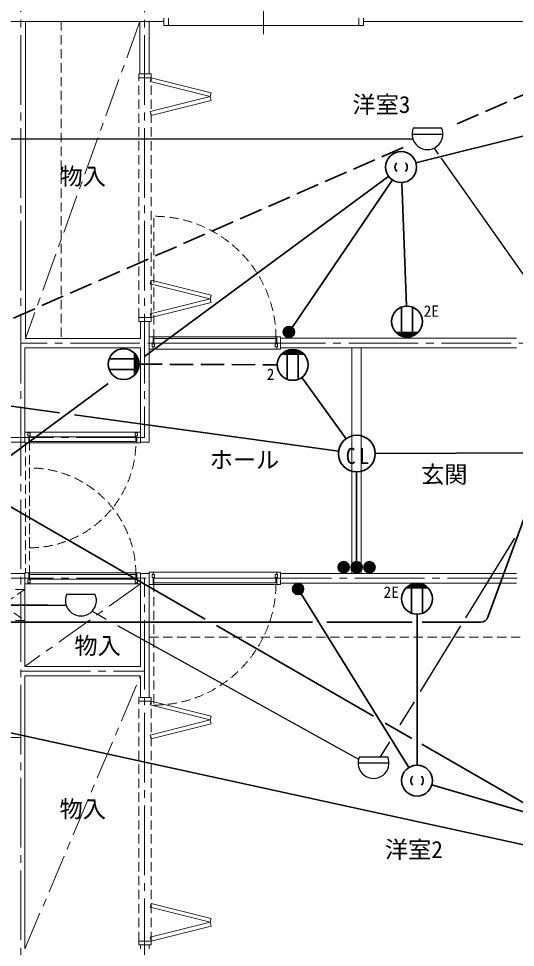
# Model space of a CAD drawing. Units: millimetres at full size, sheet at 1:50; details may follow other scales. Extents: x -9674 to 9699, y -6794 to 6791.
# Drawn here: x 1972 to 5186, y -2254 to 3751 of the extents above; entities that cross this region are included whole.
import ezdxf
from ezdxf.enums import TextEntityAlignment as Align

# ---------------------------------------------------------------- set-up
doc = ezdxf.new("R2010")
doc.units = ezdxf.units.MM
doc.header["$LTSCALE"] = 50
for name, pattern in [('CHAIN1', [8, 5, -1, 1, -1]), ('CHAIN2', [12, 9, -1, 1, -1]), ('DASHED1', [1.8, 1.2, -0.6]), ('DASHED3', [4, 3, -1])]:
    doc.linetypes.add(name, pattern=pattern)
for name, color, linetype, lineweight in [('1-0_芯', 134, 'CHAIN2', 9), ('1-2_間仕切', 134, 'Continuous', 9), ('1-3_建具', 134, 'Continuous', 9), ('1-5_設備', 134, 'Continuous', 9), ('1-7_その他', 134, 'DASHED1', 9), ('1-8_ハッチ', 134, 'Continuous', 9), ('1-C_梁', 134, 'DASHED1', 9), ('2-0_芯', 2, 'Continuous', 35), ('2-E', 2, 'Continuous', 35), ('3-3', 1, 'Continuous', 25), ('3-E', 3, 'Continuous', 35)]:
    doc.layers.add(name, color=color, linetype=linetype, lineweight=lineweight)
doc.layers.add('1-A_文字', color=134, linetype='Continuous')
doc.styles.add('ＭＳ ゴシック', font='')
doc.styles.get('ＭＳ ゴシック').set_extended_font_data('MS Gothic')

msp = doc.modelspace()

# ---------------------------------------------------------------- linework, layer by layer
at = {"layer": '1-0_芯'}
for p, q in [((1987.5, 4842.91), (1987.5, -3587.09)), ((2787.5, 4842.91), (2787.5, 1042.91)), ((8157.5, 1652.91), (1987.5, 1652.91)), ((-8452.5, 1042.91), (2787.5, 1042.91)), ((-8452.5, 132.91), (8157.5, 132.91)), ((2787.5, -3587.09), (2787.5, 132.91)), ((1987.5, -467.09), (2787.5, -467.09)), ((87.5, -897.09), (1987.5, -897.09))]:
    msp.add_line(p, q, dxfattribs=at)
at = {"layer": '1-2_間仕切'}
for p, q in [((2017.5, 3732.91), (2017.5, 1682.91)), ((2757.5, 3732.91), (2757.5, 3392.91)), ((2817.5, 3732.91), (2817.5, 3392.91)), ((2761.5, 1682.91), (2761.5, 1792.91)), ((2817.5, 1792.91), (2817.5, 1682.91)), ((2017.5, 1682.91), (2761.5, 1682.91)), ((5192.5, 1683.91), (3667.5, 1683.91)), ((2013.5, 1622.91), (2761.5, 1622.91)), ((2013.5, 1622.91), (2013.5, 1012.91)), ((2761.5, 1622.91), (2761.5, 1012.91)), ((2817.5, 1622.91), (2817.5, 1012.91)), ((5192.5, 1622.91), (3667.5, 1622.91)), ((1057.5, 1012.91), (2013.5, 1012.91)), ((2761.5, 1012.91), (2817.5, 1012.91)), ((2013.5, 162.91), (187.5, 162.91)), ((2817.5, 162.91), (2761.5, 162.91)), ((5192.5, 162.91), (3667.5, 162.91)), ((2013.5, 97.91), (2013.5, -437.09)), ((2817.5, 101.91), (2817.5, -637.09)), ((5192.5, 101.91), (3667.5, 101.91)), ((2013.5, -497.09), (2761.5, -497.09)), ((2013.5, -497.09), (2013.5, -2262.09)), ((2761.5, -637.09), (2761.5, -497.09)), ((2761.5, -2262.09), (2761.5, -2237.09)), ((2817.5, -2237.09), (2817.5, -2262.09))]:
    msp.add_line(p, q, dxfattribs=at)
msp.add_lwpolyline([(2013.5, -437.09), (2761.5, -437.09), (2761.5, 102.91)], dxfattribs=at)
at = {"layer": '1-3_建具'}
for p, q in [((3557.5, 3926.39), (3557.5, 3649.43)), ((2912.5, 3705.91), (2912.5, 3752.91)), ((2942.5, 3705.91), (2942.5, 3752.91)), ((4172.5, 3705.91), (4172.5, 3752.91)), ((4202.5, 3705.91), (4202.5, 3752.91)), ((2912.5, 3705.91), (2912.5, 3706.95)), ((2912.5, 3705.91), (2942.5, 3705.91)), ((4172.5, 3705.91), (2942.5, 3705.91)), ((4202.5, 3705.91), (4172.5, 3705.91)), ((4202.5, 3705.91), (4202.5, 3706.95)), ((2750, 3392.91), (2750, 3367.91)), ((2830, 3392.91), (2750, 3392.91)), ((2830, 3367.91), (2750, 3367.91)), ((2823.94, 3343.66), (2830, 3367.91)), ((2830, 3392.91), (2830, 3367.91)), ((2823.94, 3149.63), (3211.99, 3246.65)), ((3211.99, 3246.65), (3218.06, 3222.39)), ((3218.06, 3222.39), (2830, 3125.38)), ((2823.94, 3149.63), (2830, 3125.38)), ((2823.94, 2036.2), (2830, 2060.45)), ((3218.06, 1963.43), (2830, 2060.45)), ((2823.94, 2036.2), (3211.99, 1939.18)), ((3211.99, 1939.18), (3218.06, 1963.43)), ((2823.94, 1842.17), (2830, 1817.91)), ((2830, 1817.91), (2830, 1792.91)), ((2830, 1792.91), (2750, 1792.91)), ((2817.5, 1692.91), (2817.5, 1612.91)), ((2817.5, 1692.91), (2842.5, 1692.91)), ((2847.5, 1652.91), (2847.5, 1682.91)), ((2847.5, 1682.91), (3637.5, 1682.91)), ((3637.5, 1682.91), (3637.5, 1652.91)), ((3642.5, 1647.91), (3642.5, 1692.91)), ((2837.5, 1647.91), (2852.5, 1647.91)), ((2837.5, 1627.91), (2837.5, 1647.91)), ((2852.5, 1627.91), (2837.5, 1627.91)), ((2842.5, 1627.91), (2842.5, 1612.91)), ((3637.5, 1652.91), (2847.5, 1652.91)), ((2852.5, 1647.91), (2852.5, 1627.91)), ((3632.5, 1647.91), (3632.5, 1627.91)), ((3647.5, 1647.91), (3632.5, 1647.91)), ((3647.5, 1627.91), (3632.5, 1627.91)), ((3642.5, 1627.91), (3642.5, 1612.91)), ((3647.5, 1647.91), (3647.5, 1627.91)), ((2817.5, 1612.91), (2842.5, 1612.91)), ((3642.5, 1612.91), (2842.5, 1612.91)), ((3642.5, 1612.91), (3667.5, 1612.91)), ((2033.5, 1072.91), (2048.5, 1072.91)), ((2033.5, 1052.91), (2033.5, 1072.91)), ((2033.5, 1052.91), (2048.5, 1052.91)), ((2038.5, 1077.91), (2038.5, 1072.91)), ((2038.5, 1077.91), (2736.5, 1077.91)), ((2038.5, 1052.91), (2038.5, 1007.91)), ((2043.5, 1017.91), (2043.5, 1047.91)), ((2731.5, 1047.91), (2043.5, 1047.91)), ((2048.5, 1052.91), (2048.5, 1072.91)), ((2726.5, 1052.91), (2726.5, 1072.91)), ((2741.5, 1072.91), (2726.5, 1072.91)), ((2741.5, 1052.91), (2726.5, 1052.91)), ((2731.5, 1017.91), (2731.5, 1047.91)), ((2736.5, 1077.91), (2736.5, 1072.91)), ((2736.5, 1077.91), (2761.5, 1077.91)), ((2736.5, 1052.91), (2736.5, 1007.91)), ((2741.5, 1052.91), (2741.5, 1072.91)), ((2038.5, 1007.91), (2013.5, 1007.91)), ((2736.5, 1007.91), (2038.5, 1007.91)), ((2043.5, 1017.91), (2731.5, 1017.91)), ((2736.5, 1007.91), (2761.5, 1007.91)), ((2761.5, 1017.91), (2761.5, 1007.91)), ((2038.5, 167.91), (2013.5, 167.91)), ((2033.5, 122.91), (2033.5, 102.91)), ((2033.5, 122.91), (2048.5, 122.91)), ((2038.5, 122.91), (2038.5, 167.91)), ((2736.5, 167.91), (2038.5, 167.91)), ((2043.5, 157.91), (2043.5, 127.91)), ((2043.5, 157.91), (2731.5, 157.91)), ((2731.5, 127.91), (2043.5, 127.91)), ((2048.5, 122.91), (2048.5, 102.91)), ((2726.5, 122.91), (2726.5, 102.91)), ((2741.5, 122.91), (2726.5, 122.91)), ((2731.5, 157.91), (2731.5, 127.91)), ((2736.5, 167.91), (2761.5, 167.91)), ((2736.5, 122.91), (2736.5, 167.91)), ((2741.5, 122.91), (2741.5, 102.91)), ((2817.5, 92.91), (2817.5, 172.91)), ((2817.5, 172.91), (2842.5, 172.91)), ((2852.5, 157.91), (2837.5, 157.91)), ((2837.5, 157.91), (2837.5, 137.91)), ((2837.5, 137.91), (2852.5, 137.91)), ((2842.5, 157.91), (2842.5, 172.91)), ((3642.5, 172.91), (2842.5, 172.91)), ((2847.5, 132.91), (2847.5, 102.91)), ((3637.5, 132.91), (2847.5, 132.91)), ((2852.5, 137.91), (2852.5, 157.91)), ((3632.5, 137.91), (3632.5, 157.91)), ((3647.5, 157.91), (3632.5, 157.91)), ((3647.5, 137.91), (3632.5, 137.91)), ((3637.5, 102.91), (3637.5, 132.91)), ((3642.5, 172.91), (3667.5, 172.91)), ((3642.5, 157.91), (3642.5, 172.91)), ((3642.5, 137.91), (3642.5, 92.91)), ((3647.5, 137.91), (3647.5, 157.91)), ((2033.5, 102.91), (2048.5, 102.91)), ((2038.5, 97.91), (2038.5, 102.91)), ((2038.5, 97.91), (2736.5, 97.91)), ((2741.5, 102.91), (2726.5, 102.91)), ((2736.5, 97.91), (2736.5, 102.91)), ((2817.5, 92.91), (2842.5, 92.91)), ((2847.5, 102.91), (3637.5, 102.91)), ((2750, -637.09), (2750, -662.09)), ((2830, -637.09), (2750, -637.09)), ((2830, -637.09), (2830, -662.09)), ((2830, -662.09), (2750, -662.09)), ((2823.94, -686.34), (2830, -662.09)), ((2823.94, -880.37), (3211.99, -783.35)), ((3218.06, -807.61), (2830, -904.62)), ((3211.99, -783.35), (3218.06, -807.61)), ((2823.94, -880.37), (2830, -904.62)), ((2823.94, -1993.8), (2830, -1969.55)), ((3218.06, -2066.57), (2830, -1969.55)), ((2823.94, -1993.8), (3211.99, -2090.82)), ((3211.99, -2090.82), (3218.06, -2066.57)), ((2823.94, -2187.83), (2830, -2212.09)), ((2830, -2212.09), (2830, -2237.09)), ((2830, -2237.09), (2750, -2237.09))]:
    msp.add_line(p, q, dxfattribs=at)
at = {"layer": '1-3_建具', "linetype": 'DASHED1'}
for p, q in [((2750, 1817.91), (2750, 3367.91)), ((2830, 1817.91), (2830, 3367.91)), ((2847.5, 1682.91), (2847.5, 2472.91)), ((2043.5, 1017.91), (2043.5, 329.91)), ((2043.5, 157.91), (2043.5, 845.91)), ((2847.5, 102.91), (2847.5, -687.09)), ((2750, -2212.09), (2750, -662.09)), ((2830, -2212.09), (2830, -662.09))]:
    msp.add_line(p, q, dxfattribs=at)
at = {"layer": '1-3_建具'}
for points in [[(2823.94, 3343.66), (3211.99, 3246.65), (3218.06, 3270.9), (2830, 3367.91)], [(2823.94, 1842.17), (3211.99, 1939.18), (3218.06, 1914.93), (2830, 1817.91)], [(2830, 1817.91), (2750, 1817.91), (2750, 1792.91)], [(2842.5, 1647.91), (2842.5, 1692.91), (3642.5, 1692.91)], [(3642.5, 1692.91), (3667.5, 1692.91), (3667.5, 1612.91)], [(2038.5, 1077.91), (2013.5, 1077.91), (2013.5, 1007.91)], [(2038.5, 97.91), (2013.5, 97.91), (2013.5, 167.91)], [(2736.5, 97.91), (2761.5, 97.91), (2761.5, 167.91)], [(2842.5, 137.91), (2842.5, 92.91), (3642.5, 92.91)], [(3642.5, 92.91), (3667.5, 92.91), (3667.5, 172.91)], [(2823.94, -686.34), (3211.99, -783.35), (3218.06, -759.1), (2830, -662.09)], [(2823.94, -2187.83), (3211.99, -2090.82), (3218.06, -2115.07), (2830, -2212.09)], [(2830, -2212.09), (2750, -2212.09), (2750, -2237.09)]]:
    msp.add_lwpolyline(points, dxfattribs=at)
at = {"layer": '1-3_建具', "linetype": 'DASHED1'}
for centre, radius, start, end in [((2847.5, 1682.91), 790, 0, 90), ((2043.5, 1017.91), 688, 270, 0), ((2043.5, 157.91), 688, 0, 90), ((2847.5, 102.91), 790, 270, 0)]:
    msp.add_arc(centre, radius, start, end, dxfattribs=at)
at = {"layer": '1-5_設備'}
for p, q in [((4127.5, 1622.91), (4127.5, 162.91)), ((4187.5, 1622.91), (4187.5, 162.91))]:
    msp.add_line(p, q, dxfattribs=at)
at = {"layer": '1-7_その他', "linetype": 'CHAIN1'}
for p, q in [((2757.5, 3732.91), (2017.5, 1682.91)), ((2761.5, 97.91), (2013.5, -437.09)), ((2162.5, -39.49), (1547.5, -39.49)), ((2013.5, -2262.09), (2761.5, -497.09))]:
    msp.add_line(p, q, dxfattribs=at)
at = {"layer": '1-7_その他'}
for p, q in [((2013.5, 60.51), (1717.5, 60.51)), ((1717.5, 60.51), (2013.5, -139.49)), ((2013.5, 60.51), (1717.5, -139.49)), ((2013.5, -139.49), (1717.5, -139.49))]:
    msp.add_line(p, q, dxfattribs=at)
at = {"layer": '1-8_ハッチ'}
for p, q in [((82.5, 3732.91), (2912.5, 3732.91)), ((4202.5, 3732.91), (6162.5, 3732.91))]:
    msp.add_line(p, q, dxfattribs=at)
at = {"layer": '1-C_梁'}
for p, q in [((2247.5, 3732.91), (2247.5, 1682.91)), ((2017.5, 1007.91), (2017.5, 167.91)), ((2817.5, -247.09), (6202.9, -247.09))]:
    msp.add_line(p, q, dxfattribs=at)
at = {"layer": '2-0_芯'}
for p, q in [((4542.79, 2818.86), (5954.03, 3169.37)), ((4366.35, 2731.5), (2787.47, 1565.76)), ((4390.5, 2708.25), (3741.14, 1754.84)), ((4450.57, 2690.97), (4480.76, 1892.39)), ((4449.54, 1698.74), (4449.54, 1886.14)), ((4519.54, 1698.74), (4519.54, 1886.14)), ((3692.07, 1746.68), (3692.07, 1703.48)), ((3701.67, 1755.54), (3701.67, 1694.62)), ((3711.27, 1759.78), (3711.27, 1690.38)), ((3720.87, 1761.09), (3720.87, 1689.07)), ((3730.48, 1759.78), (3730.48, 1690.38)), ((3740.08, 1755.54), (3740.08, 1694.62)), ((3749.68, 1746.68), (3749.68, 1703.48)), ((4555.95, 1722.43), (4413.12, 1722.43)), ((4552.88, 1719.42), (4416.2, 1719.42)), ((4545.85, 1713.42), (4423.23, 1713.42)), ((4537.22, 1707.42), (4431.86, 1707.42)), ((4526, 1701.42), (4443.07, 1701.42)), ((4508.86, 1695.42), (4460.22, 1695.42)), ((2721.9, 1588.29), (2721.9, 1445.46)), ((2724.9, 1585.22), (2724.9, 1448.54)), ((2730.9, 1578.19), (2730.9, 1455.57)), ((2736.9, 1569.56), (2736.9, 1464.2)), ((3817.2, 1582.48), (3674.37, 1582.48)), ((3814.13, 1585.49), (3677.44, 1585.49)), ((3807.1, 1591.49), (3684.48, 1591.49)), ((3798.47, 1597.49), (3693.11, 1597.49)), ((3787.25, 1603.49), (3704.32, 1603.49)), ((3710.79, 1606.17), (3710.79, 1418.77)), ((3770.11, 1609.49), (3721.47, 1609.49)), ((3780.79, 1606.17), (3780.79, 1418.77)), ((2558.19, 1551.88), (2745.58, 1551.88)), ((2742.9, 1558.34), (2742.9, 1475.41)), ((2748.9, 1541.2), (2748.9, 1492.56)), ((2558.19, 1481.88), (2745.58, 1481.88)), ((2552.68, 1392.4), (1717.5, 775.76)), ((3804.33, 1431.37), (4090.48, 1034.97)), ((1433.84, 1311.68), (2236.38, 1201.87)), ((2334.9, 1188.39), (4042.32, 954.76)), ((4278.77, 939.24), (5567.26, 945.48)), ((4158.74, 240.33), (4158.74, 819.9)), ((3178.68, -130.89), (1717.5, 712)), ((4075.4, 240.33), (4075.4, 168.32)), ((4158.74, 240.33), (4158.74, 168.32)), ((4242.09, 240.33), (4242.09, 168.32)), ((4046.59, 225.93), (4046.59, 182.72)), ((4056.19, 234.78), (4056.19, 173.87)), ((4065.79, 239.03), (4065.79, 169.62)), ((4085, 239.03), (4085, 169.62)), ((4094.6, 234.78), (4094.6, 173.87)), ((4104.2, 225.93), (4104.2, 182.72)), ((4129.94, 225.93), (4129.94, 182.72)), ((4139.54, 234.78), (4139.54, 173.87)), ((4149.14, 239.03), (4149.14, 169.62)), ((4168.35, 239.03), (4168.35, 169.62)), ((4177.95, 234.78), (4177.95, 173.87)), ((4187.55, 225.93), (4187.55, 182.72)), ((4213.29, 225.93), (4213.29, 182.72)), ((4222.89, 234.78), (4222.89, 173.87)), ((4232.49, 239.03), (4232.49, 169.62)), ((4251.69, 239.03), (4251.69, 169.62)), ((4261.3, 234.78), (4261.3, 173.87)), ((4270.9, 225.93), (4270.9, 182.72)), ((3751.56, 85.25), (3751.56, 42.04)), ((3761.16, 94.1), (3761.16, 33.18)), ((3770.76, 98.34), (3770.76, 28.94)), ((3780.36, 99.65), (3780.36, 27.63)), ((3789.97, 98.34), (3789.97, 28.94)), ((3799.57, 94.1), (3799.57, 33.18)), ((3809.17, 85.25), (3809.17, 42.04)), ((4621.18, 70.45), (4478.35, 70.45)), ((4618.11, 73.45), (4481.43, 73.45)), ((4611.08, 79.45), (4488.46, 79.45)), ((4602.45, 85.45), (4497.09, 85.45)), ((4591.23, 91.45), (4508.3, 91.45)), ((4514.77, 94.13), (4514.77, -93.26)), ((4574.09, 97.45), (4525.45, 97.45)), ((4584.77, 94.13), (4584.77, -93.26)), ((3799.36, 33.05), (4497.01, -1090.37)), ((4549.77, -99.59), (4549.77, -1075.32)), ((4267.52, -759), (3252.29, -173.35)), ((4515.38, -901.98), (4343.92, -803.07)), ((5345.67, -1380.93), (4581.12, -939.9)), ((4645.71, -1203.5), (5955.86, -1588.27))]:
    msp.add_line(p, q, dxfattribs=at)
for centre, radius in [((4446.79, 2790.89), 100), ((4484.54, 1792.44), 100.02), ((3720.87, 1725.08), 36.01), ((2651.89, 1516.88), 100.02), ((3745.79, 1512.47), 100.02), ((4075.4, 204.32), 36.01), ((4158.74, 204.32), 36.01), ((4242.09, 204.32), 36.01), ((3780.36, 63.64), 36.01), ((4549.77, 0.43), 100.02), ((4549.77, -1175.32), 100)]:
    msp.add_circle(centre, radius, dxfattribs=at)
for centre, start, end in [((4446.87, 2790.89), 134.60828, 225.39175), ((4446.71, 2790.89), 314.60828, 45.39175), ((4549.85, -1175.32), 134.60828, 225.39175), ((4549.69, -1175.32), 314.60828, 45.39175)]:
    msp.add_arc(centre, 40.08, start, end, dxfattribs=at)
at = {"layer": '2-E', "linetype": 'DASHED3'}
msp.add_line((2751.91, 1516.48), (3645.77, 1512.87), dxfattribs=at)
at = {"layer": '2-E'}
msp.add_circle((4160, 938.66), 118.77, dxfattribs=at)
at = {"layer": '3-3'}
for p, q in [((4517.09, 3004.28), (4717.13, 3004.28)), ((4525.42, 3044.29), (4708.79, 3044.29)), ((1013.06, 2974.28), (4521.69, 2974.28)), ((4659.72, 2913.79), (4687.2, 2874.79)), ((4703.66, 2851.42), (5576.23, 1612.92)), ((5179.69, 392.73), (4862.82, -123.33)), ((2284.46, 29), (2467.83, 29)), ((1730.33, -41.01), (2280.72, -41.01)), ((2447.81, -80.78), (2539.52, -131.68)), ((2611.8, -171.79), (4171.41, -1037.26)), ((4831.65, -174.1), (4570.02, -600.19)), ((4530.12, -665.17), (4438.7, -814.05)), ((4370.9, -924.47), (4311.53, -1021.15)), ((4168.52, -1061.16), (4368.56, -1061.16)), ((4176.86, -1021.15), (4360.23, -1021.15))]:
    msp.add_line(p, q, dxfattribs=at)
for centre in [(4617.11, 3004.29), (2376.14, -11), (4268.54, -1061.15)]:
    msp.add_arc(centre, 100.03, 156.4305, 23.56947, dxfattribs=at)
at = {"layer": '3-E', "linetype": 'DASHED3'}
for p, q in [((6045.52, 3611.98), (4796.39, 3065.22)), ((4459.8, 2917.89), (1340.29, 1552.45))]:
    msp.add_line(p, q, dxfattribs=at)
at = {"layer": '3-E'}
for p, q in [((5008.31, -118.94), (5383.61, 909.94)), ((3873.2, -151.8), (1445.88, -151.8)), ((4518.82, -151.8), (3966.62, -151.8)), ((4961.34, -151.8), (4583.18, -151.8)), ((5883.37, -1732.16), (819.77, -624.95))]:
    msp.add_line(p, q, dxfattribs=at)
msp.add_arc((4961.34, -101.8), 50, 270, 339.95988, dxfattribs=at)

# ---------------------------------------------------------------- texts
at = {"layer": '1-A_文字', "style": 'ＭＳ ゴシック'}
for s, p in [('洋室3', (4131.93, 3107.64)), ('物入', (2237.5, 2642.91)), ('ホール', (3208.15, 810.8)), ('玄関', (4575.73, 715.75)), ('物入', (2333.69, -391.26)), ('物入', (2237.5, -1447.09)), ('洋室2', (4342.05, -1708.46))]:
    msp.add_text(s, height=110, dxfattribs=at).set_placement(p, align=Align.BOTTOM_LEFT)
at = {"layer": '2-0_芯', "color": 7, "style": 'ＭＳ ゴシック'}
for s, p in [('2E', (4592.48, 1801.21)), ('2', (3577.55, 1392.92)), ('2E', (4332.83, -15.68))]:
    msp.add_text(s, height=73.31, dxfattribs=at).set_placement(p, align=Align.BOTTOM_LEFT)
at = {"layer": '2-E', "color": 7, "insert": (4088.92, 869.76), "char_height": 104.5, "attachment_point": 7, "style": 'ＭＳ ゴシック'}
msp.add_mtext('\\T1.36;\\W0.9;CL', dxfattribs=at)

doc.saveas('drawing.dxf')
